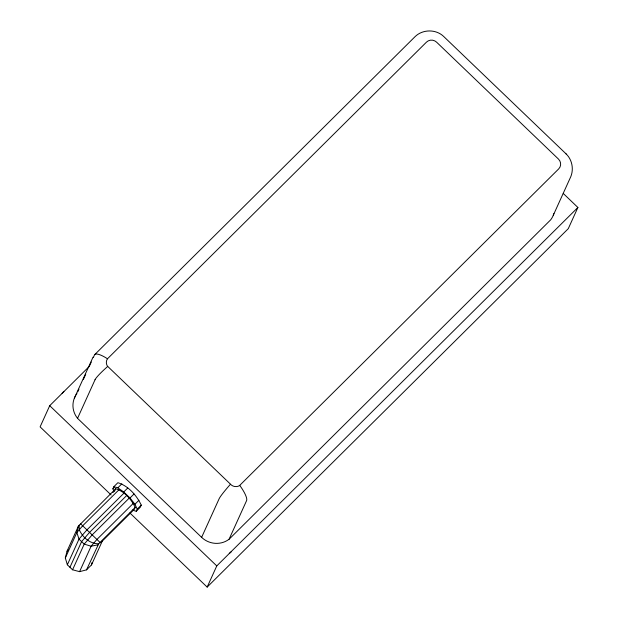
<?xml version="1.0" encoding="UTF-8"?>
<svg xmlns="http://www.w3.org/2000/svg" width="618" height="618" viewBox="0 0 618 618"><rect width="100%" height="100%" fill="white"/><g stroke="black" fill="none" stroke-linecap="round" stroke-linejoin="round"><path stroke-width="0.93" d="M79.235 525.091L79.204 529.595C82.488 537.281 90.004 543.948 98.71 543.763L135.195 507.417C131.364 499.298 124.473 491.441 115.728 488.738L78.386 526.165L67.03 551.194L65.323 557.977L67.347 564.782L72.569 569.788L79.575 571.65L86.505 569.866L91.487 564.922L102.619 540.371M78.386 526.165L76.864 532.538L65.323 557.977M91.487 564.922L92.128 562.38M89.517 366.188L49.718 405.686L40.108 426.868L111.109 494.964M74.353 398.17L93.017 357.189M77.76 391.843L78.957 389.209M83.33 379.56L85.717 374.292M89.703 365.516L91.294 362.009M93.279 357.621L94.477 354.987A20.603 5.4 39.4 0 1 107.486 358.78L426.497 42.117A7.184 6.922 24.4 0 1 436.594 42.171L558.456 159.065A7.184 6.922 24.4 0 1 558.687 168.915L239.398 485.702A7.161 6.891 24.4 0 1 231.503 485.153L107.385 366.095A7.161 6.891 24.4 0 1 107.223 359.158L107.478 358.772M553.875 213.581A20.997 20.209 24.4 0 1 550.677 219.83L229.069 539.259A20.966 20.178 24.4 0 1 201.623 537.351L77.544 418.332L95.056 379.722M67.347 564.782L78.996 539.105L86.914 529.904L123.963 493.133M69.958 567.285L81.607 541.607L89.525 532.407L126.566 495.636M72.569 569.788L84.218 544.11L92.136 534.91L129.177 498.139M114.029 491.271L112.885 488.838L113.859 486.69L117.883 482.697C128.382 485.941 136.655 495.366 141.252 505.107L140.278 507.254L136.254 511.256L132.275 510.113M115.728 488.738L114.917 490.53L112.87 492.561M79.575 571.65L91.116 546.212L96.91 539.475L133.287 503.369M86.505 569.866L98.71 543.763M135.195 507.417L134.384 509.209L100.502 542.843M136.254 511.256L137.227 509.108L141.252 505.107M201.623 537.351L219.135 498.749A20.595 1.746 -48 0 1 230.444 484.257M129.904 512.994L207.161 587.1L216.771 565.918L577.892 207.478L563.268 193.457M229.069 539.259L246.582 500.65A20.603 5.021 51 0 0 239.784 485.439M553.288 215.249L570.8 176.64C573.921 169 572.09 159.591 566.073 153.874M577.892 207.478L568.282 228.66L207.161 587.1M62.109 393.388L63.855 391.403M94.801 354.539L415.049 36.663C422.619 29.177 435.922 29.015 443.608 36.408L566.227 154.021M112.885 488.838L114.23 487.509M113.859 486.69L117.829 487.834L121.862 483.84M119.035 489.695L82.657 525.802L76.864 532.538L78.996 539.105L84.218 544.11L91.116 546.212L97.853 544.844M117.829 487.834L123.739 491.967L127.772 487.965M67.03 551.194L68.274 549.958M137.227 509.108L134.94 504.242L130.004 497.969L134.029 493.967M134.94 504.242L138.965 500.248M229.278 553.496L231.286 551.758M99.977 542.38L80.502 523.701M49.718 405.686L216.771 565.918M123.739 491.967L130.004 497.969M77.544 418.332A20.966 20.178 24.4 0 1 75.504 395.798M75.952 395.041A20.966 20.178 24.4 0 1 76.964 393.596M95.041 379.738A20.603 2.418 -40.7 0 1 107.663 366.482"/></g></svg>
